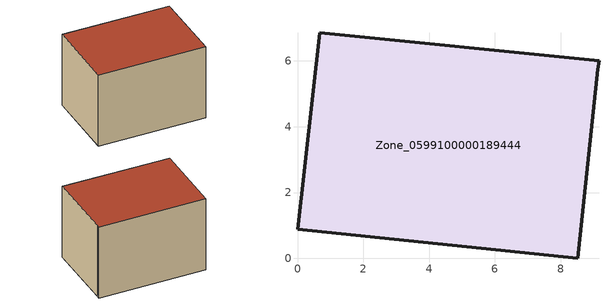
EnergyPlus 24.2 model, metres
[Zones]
Zone_0599100000189444
 floor ground (C_G): 0.67,6.86 9.17,6 9.13,5.75 8.52,0 0,0.88 z1.55
 wall outside (C_F): 8.52,0 9.13,5.75 9.17,6 0.67,6.86 0,0.88 8.52,0 z1.55:7.56
 roof outside (C_R): 9.17,6 0.67,6.86 0,0.88 8.52,0 9.13,5.75 z7.56
[BUILDING]
Pand.0599100000189444: North Axis=0; Terrain=City; Loads Convergence Tolerance Value=0.04; Temperature Convergence Tolerance Value=0.4; Solar Distribution=FullExterior; Maximum Number of Warmup Days=25; Minimum Number of Warmup Days=1
[Site:Location]
Rotterdam.The.Hague.AP_ZH_NLD Design_Conditions: Latitude=51.96; Longitude=4.45; Time Zone=1; Elevation=-4.5
[SITE:GROUNDTEMPERATURE:BUILDINGSURFACE]
18, 18, 18, 18, 18, 18, 18, 18, 18, 18, 18, 18
[MATERIAL] Thermal Absorptance=0.9; Solar Absorptance=0.7; Visible Absorptance=0.7
Name | Roughness | Thickness | Conductivity | Density | Specific Heat
G.TI.1946-1964 | MediumSmooth | 0.15 | 1 | 540 | 1210
F.TI.1946-1964 | Rough | 0.3 | 0.857143 | 1920 | 840
R.TI.1946-1964 | MediumRough | 0.2 | 0.277778 | 1500 | 1000
[CONSTRUCTION]
C_G: G.TI.1946-1964
C_F: F.TI.1946-1964
C_R: R.TI.1946-1964
[ZONE]
Zone_0599100000189444: Type=1; Multiplier=1; Ceiling Height=Autocalculate; Volume=Autocalculate; Floor Area=autocalculate; Part of Total Floor Area=Yes
[ZONEINFILTRATION:DESIGNFLOWRATE]
Infil_Zone_0599100000189444: Zone or ZoneList or Space or SpaceList=Zone_0599100000189444; Schedule=AlwaysOn; Design Flow Rate Calculation Method=Flow/Area; Flow Rate per Floor Area=0.003; Constant Term Coefficient=1; Temperature Term Coefficient=0; Velocity Term Coefficient=0; Velocity Squared Term Coefficient=0
[HVACTEMPLATE:ZONE:IDEALLOADSAIRSYSTEM]
Zone_0599100000189444: Maximum Heating Supply Air Temperature=50; Minimum Cooling Supply Air Temperature=13; Maximum Heating Supply Air Humidity Ratio=0.0156; Minimum Cooling Supply Air Humidity Ratio=0.0077; Heating Limit=NoLimit; Cooling Limit=NoLimit; Dehumidification Control Type=ConstantSensibleHeatRatio; Cooling Sensible Heat Ratio=0.7; Dehumidification Setpoint=60; Humidification Control Type=None; Humidification Setpoint=30; Outdoor Air Method=None; Outdoor Air Flow Rate per Person=0.00944; Outdoor Air Flow Rate per Zone Floor Area=0; Outdoor Air Flow Rate per Zone=0; Demand Controlled Ventilation Type=None; Outdoor Air Economizer Type=NoEconomizer; Heat Recovery Type=None; Sensible Heat Recovery Effectiveness=0.7; Latent Heat Recovery Effectiveness=0.65
[ZONECONTROL:THERMOSTAT]
ThermostatControl_Zone_0599100000189444: Zone or ZoneList=Zone_0599100000189444; Control Type Schedule=DualSetpointControlType; Control 1=Thermostat_Zone_0599100000189444; Temperature Difference Between Cutout And Setpoint=0
[THERMOSTATSETPOINT:DUALSETPOINT]
Thermostat_Zone_0599100000189444: Heating Setpoint Temperature Schedule=HeatingSetpoint_Zone_0599100000189444; Cooling Setpoint Temperature Schedule=CoolingSetpoint_Zone_0599100000189444
[SCHEDULE:COMPACT]
HeatingSetpoint_Zone_0599100000189444: Through: 12/31, For: AllDays, Until: 24:00, 21
CoolingSetpoint_Zone_0599100000189444: Through: 12/31, For: AllDays, Until: 24:00, 24
DualSetpointControlType: Through: 12/31, For: AllDays, Until: 24:00, 4
AlwaysOn: Through: 12/31, For: AllDays, Until: 24:00, 1
